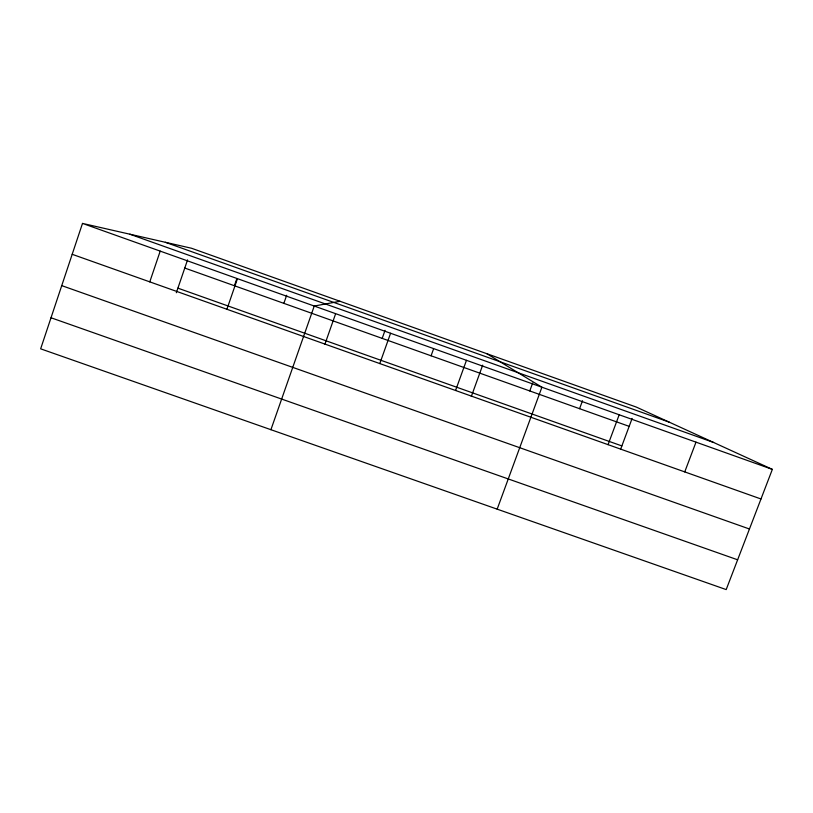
<?xml version="1.0" encoding="UTF-8"?>
<svg xmlns="http://www.w3.org/2000/svg" width="813" height="813" viewBox="0 0 813 813"><rect width="100%" height="100%" fill="white"/><g stroke="black" fill="none" stroke-linecap="round" stroke-linejoin="round"><path stroke-width="1.22" d="M82.499 223.412L40.65 348.828L726.192 589.588L772.35 469.375L636.366 407.1L191.522 248.25L82.499 223.412L772.35 469.375M149.775 281.867L160.212 251.115M176.34 292.741L187.549 259.896M234.398 285.739L236.807 278.768M226.898 309.265L237.457 278.666M283.849 303.351L286.674 295.251M270.912 429.701L314.245 306.044L340.017 301.277M324.905 344.224L335.545 313.97M382.191 338.381L385.047 330.322M379.793 363.574L390.586 333.259M431.073 355.799L433.553 348.909M455.565 390.494L466.469 360.311M471.327 396.459L482.688 365.139M529.771 390.951L532.698 382.974M497.17 509.151L541.915 387.212L486.835 353.706M579.567 408.695L582.515 400.738M608.053 444.66L619.191 414.762M620.543 449.467L632.128 418.431M684.739 471.906L695.999 442.15M51.016 317.761L737.625 559.801M61.737 285.627L749.454 528.999M184.764 268.056L629.171 426.358M177.905 288.148L621.864 445.92M72.194 254.306L760.978 498.979M165.344 242.294L669.251 422.16M129.856 234.205L713.601 442.465"/></g></svg>
